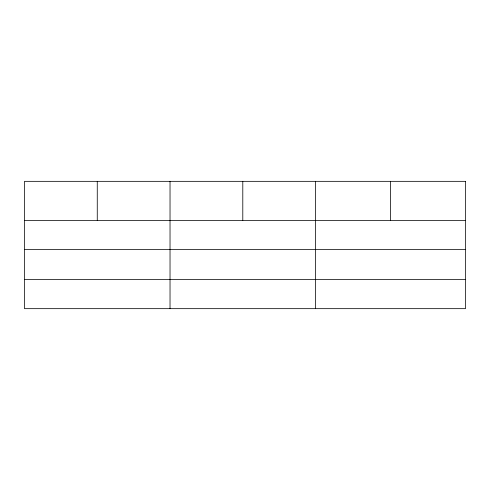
<?xml version="1.0" encoding="UTF-8"?>
<svg xmlns="http://www.w3.org/2000/svg" width="490" height="490" viewBox="0 0 490 490"><rect width="100%" height="100%" fill="white"/><g stroke="black" fill="none" stroke-linecap="round" stroke-linejoin="round"><path stroke-width="0.73" d="M24.5 220.365L465.5 220.365M24.5 249.502L465.5 249.502M24.5 279.527L465.5 279.527M390.53 181.337L390.53 220.365M315.56 181.337L315.56 308.663M242.795 181.337L242.795 220.365M170.03 181.337L170.03 308.663M97.265 181.337L97.265 220.365M465.5 181.337L24.5 181.337L24.5 308.663L465.5 308.663L465.5 181.337"/></g></svg>
